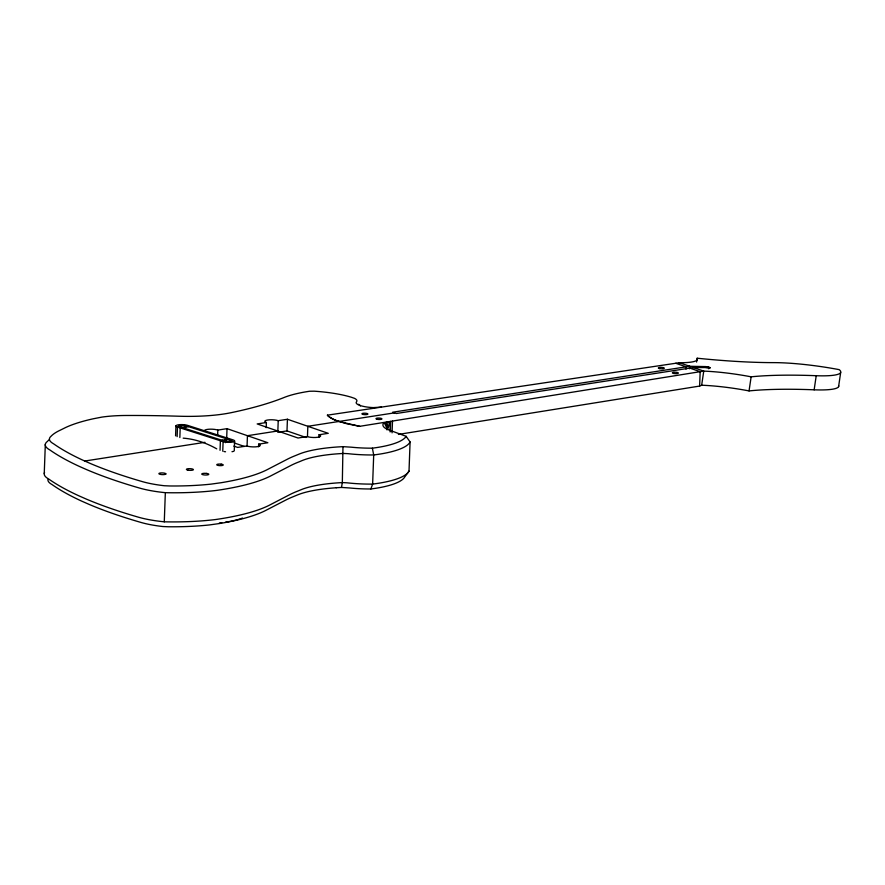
<?xml version="1.0" encoding="UTF-8"?>
<svg xmlns="http://www.w3.org/2000/svg" width="885" height="885" viewBox="0 0 885 885"><rect width="100%" height="100%" fill="white"/><g stroke="black" fill="none" stroke-linecap="round" stroke-linejoin="round"><path stroke-width="1.33" d="M708.686 367.828L708.664 368.591L709.803 367.552L705.666 366.589L689.703 366.279L392.608 412.233L396.303 413.505L693.397 367.552L709.803 367.552M390.484 431.172L390.495 421.382L390.108 431.969M44.25 473.486L45.323 444.347M386.911 429.856A33.364 8.076 2.1 0 1 387.431 429.17L390.672 421.647L383.813 423.008A37.292 9.016 2.1 0 0 387.254 429.325L406.115 436.316L410.087 441.958L409.014 471.097A82.349 19.924 2.1 0 1 372.629 484.095A52.458 12.689 2.1 0 1 346.865 482.801L342.329 482.59A75.502 18.264 2.1 0 0 300.823 489.825L298.278 490.887A168.482 40.765 2.1 0 0 289.804 494.615L270.544 504.594A168.382 40.732 2.1 0 1 215.575 519.539A105.072 25.422 2.1 0 1 164.278 521.818L165.34 492.68A56.22 13.607 2.1 0 1 139.509 488.055A414.844 100.359 2.1 0 1 87.15 469.846L79.827 466.627A414.844 100.359 2.1 0 1 49.803 449.912A48.708 11.782 2.1 0 1 47.104 441.659M175.949 425.84L175.595 435.442A6.549 1.582 2.1 0 0 175.684 435.851M177.133 436.648L177.487 427.046A6.549 1.582 2.1 0 1 178.239 424.833A6.549 1.582 2.1 0 1 187.465 425.331L233.087 439.9A6.549 1.582 2.1 0 1 232.335 442.102A6.549 1.582 2.1 0 1 223.108 441.604L177.487 427.046M179.843 437.511L180.197 427.909L182.188 427.566M185.374 428.417L185.474 425.674L231.096 440.232M217.633 435.265L217.821 430.088L227.025 428.661L267.856 442.732L258.652 444.159A7.511 1.814 2.1 0 1 257.358 446.671A7.511 1.814 2.1 0 1 246.815 445.985L237.623 447.412L233.806 446.095M220.044 450.343L220.398 440.741L222.389 440.398M222.755 451.206L223.108 441.604M225.443 442.677L225.542 439.933M226.648 439.026L227.025 428.661M234.625 441.106L234.271 450.708A6.549 1.582 2.1 0 1 233.905 451.096M247.059 446.062L247.446 435.697L277.658 430.995M258.564 446.748L258.652 444.159M266.197 427.687L266.385 422.51A7.511 1.814 2.1 0 1 267.679 419.999A7.511 1.814 2.1 0 1 278.222 420.685L287.426 419.258L328.258 433.329L319.054 434.756A7.511 1.814 2.1 0 1 317.759 437.267A7.511 1.814 2.1 0 1 307.217 436.582L298.013 438.009L257.181 423.937L266.385 422.51M277.846 431.039L278.222 420.685M306.133 437.511L286.994 430.918L287.426 419.258M307.46 436.659L307.836 426.293L394.456 412.864M318.965 437.345L319.054 434.756M392.066 432.842L392.498 421.061M686.019 369.167L686.107 366.833L675.753 363.259L327.395 415.165A60.523 14.647 2.1 0 0 336.189 420.486L346.599 423.727L359.741 426.316L703.752 371.114A56.74 8.828 8.4 0 1 751.144 376.822A229.657 35.71 8.4 0 1 811.047 375.517L816.224 375.716A55.81 8.684 8.4 0 0 839.179 369.642A69.882 10.863 8.4 0 0 773.722 362.629A186.801 29.05 8.4 0 1 697.17 358.215A52.049 8.098 8.4 0 1 679.348 362.706L675.753 363.259M689.614 368.602L689.703 366.279L679.348 362.706M398.394 434.424L699.626 386.07L700.157 371.678L689.802 368.105M709.792 368.138L704.958 367.308L704.991 366.556M384.234 422.643L387.431 429.17L388.017 422.056M689.349 368.647L689.703 366.279M696.595 362.053L697.17 358.215M699.626 386.07L701.661 385.218L703.752 371.114L693.397 367.552M701.661 385.218A56.74 8.828 8.4 0 1 749.053 390.916L751.144 376.822M749.053 390.916A229.657 35.71 8.4 0 1 808.956 389.621L814.145 389.82L816.224 375.716M838.593 386.612L840.673 372.519M336.223 487.757L341.477 487.436L342.329 482.59L342.971 446.648L337.727 446.958A79.373 19.204 2.1 0 0 298.665 454.282L293.831 456.251A172.155 41.65 2.1 0 0 287.525 459.138L268.221 469.127A164.455 39.792 2.1 0 1 220.83 482.767L211.006 484.128A101.155 24.47 2.1 0 1 169.71 485.965L164.333 485.732A52.315 12.655 2.1 0 1 142.551 481.672A410.894 99.408 2.1 0 1 90.69 463.64L83.444 460.443A411.381 99.518 2.1 0 1 53.653 443.85L52.215 442.965A44.792 10.83 2.1 0 1 50.268 437.024L51.12 436.183A119.497 28.906 2.1 0 1 60.39 430.11L65.645 427.51A156.468 37.856 2.1 0 1 93.268 418.782L101.897 417.101A54.782 13.253 2.1 0 1 125.902 415.485A363.447 87.925 2.1 0 1 178.881 416.227L183.637 416.337A75.048 18.154 2.1 0 0 230.897 412.731A316 76.442 2.1 0 0 284.107 397.487A93.921 22.722 2.1 0 1 309.562 391.247L314.219 391.181A60.921 14.735 2.1 0 1 351.445 397.276L354.62 398.394A20.997 5.078 2.1 0 1 356.743 401.436L356.157 402.498A18.198 4.403 2.1 0 0 373.249 407.609L381.468 407.111M709.593 368.315L709.803 367.673M341.477 487.436L349.785 487.978A48.542 11.737 2.1 0 0 369.709 488.974L370.881 488.962L372.629 484.095L373.702 454.956L372.375 448.175L371.202 448.175A48.542 11.737 2.1 0 1 351.279 447.179L342.971 446.648M709.206 368.47L709.615 367.773M406.115 436.316L405.529 437.212A78.433 18.972 2.1 0 1 376.368 447.622L372.375 448.175M409.014 471.097L404.025 478A78.433 18.972 2.1 0 1 374.875 488.42L370.881 488.962M708.664 368.591L709.228 367.817M704.958 367.308L705.666 366.589M705.633 367.242L706.418 366.667M706.396 367.22L707.192 366.777M707.181 367.242L707.956 366.91M707.934 367.319L708.631 367.076M708.619 367.43L709.571 367.762M182.498 427.665L188.494 426.636M222.069 440.299L228.076 439.27M84.761 461.03L204.966 442.312M277.79 432.334L286.994 430.918M359.741 426.316L338.833 421.47A61.828 14.956 2.1 0 1 327.395 415.165M179.478 426.703L225.089 441.261M234.248 442.954L244.459 446.471M386.125 422.355L387.431 429.17M838.659 385.727A55.81 8.684 8.4 0 1 814.145 389.82M242.501 518.046A68.51 16.572 2.1 0 1 225.343 522.227M221.792 522.736A68.51 16.572 2.1 0 1 219.325 523.046M47.956 479.482A44.792 10.83 2.1 0 0 50.722 483.763L52.16 484.648A411.381 99.518 2.1 0 0 81.94 501.242L89.197 504.428A410.894 99.408 2.1 0 0 141.047 522.46A52.315 12.655 2.1 0 0 162.829 526.531L168.205 526.763A101.155 24.47 2.1 0 0 209.513 524.927L219.336 523.555A164.455 39.792 2.1 0 0 266.717 509.926L286.021 499.937A172.155 41.65 2.1 0 1 292.338 497.049L297.172 495.069A79.373 19.204 2.1 0 1 336.234 487.757M410.087 441.958A82.349 19.924 2.1 0 1 373.702 454.956A52.458 12.689 2.1 0 1 347.938 453.662L343.391 453.452A75.502 18.264 2.1 0 0 301.885 460.676L299.34 461.749A168.482 40.765 2.1 0 0 290.877 465.477L271.606 475.455A168.382 40.732 2.1 0 1 216.648 490.401A105.072 25.422 2.1 0 1 165.34 492.68M47.701 441.062A123.303 29.825 2.1 0 1 49.073 439.878M44.549 472.568A48.708 11.782 2.1 0 0 48.741 479.05A414.844 100.359 2.1 0 0 78.765 495.766L86.077 498.985A414.844 100.359 2.1 0 0 138.436 517.194A56.22 13.607 2.1 0 0 164.278 521.818M358.602 404.301A24.913 6.029 2.1 0 1 360.394 405.916M204.988 431.471A7.511 1.814 2.1 0 1 208.097 429.302A7.511 1.814 2.1 0 1 217.821 430.088M233.131 451.438A6.549 1.582 2.1 0 1 231.981 451.704M225.542 451.77A6.549 1.582 2.1 0 1 224.027 451.527M183.184 438.152A161.778 102.782 80.3 0 1 216.748 448.861M221.217 464.16L220.387 464.083A3.252 0.785 2.1 0 0 216.847 464.548A3.252 0.785 2.1 0 0 218.783 465.543L219.602 465.621A3.252 0.785 2.1 0 0 223.142 465.156A3.252 0.785 2.1 0 0 221.217 464.16M206.581 473.42L205.696 473.331A3.518 0.852 2.1 0 0 201.78 473.94L201.791 474.161A3.518 0.852 2.1 0 0 203.948 474.902L204.844 474.991A3.518 0.852 2.1 0 0 208.76 474.382L208.749 474.161A3.518 0.852 2.1 0 0 206.581 473.42M165.849 473.984L165.838 473.763A3.496 0.841 2.1 0 0 162.353 472.911A3.496 0.841 2.1 0 0 158.913 473.541L158.924 473.763A3.496 0.841 2.1 0 0 162.409 474.614A3.496 0.841 2.1 0 0 165.849 473.984M377.143 419.291A3.009 0.73 2.1 0 0 381.933 418.959A3.009 0.73 2.1 0 0 377.784 418.063A3.009 0.73 2.1 0 0 377.143 419.291M673.562 373.448A3.009 0.73 2.1 0 0 678.353 373.116A3.009 0.73 2.1 0 0 674.193 372.22A3.009 0.73 2.1 0 0 673.562 373.448M363.093 414.445A3.009 0.73 2.1 0 0 367.883 414.125A3.009 0.73 2.1 0 0 363.735 413.218A3.009 0.73 2.1 0 0 363.093 414.445M659.513 368.602A3.009 0.73 2.1 0 0 664.292 368.271A3.009 0.73 2.1 0 0 660.144 367.375A3.009 0.73 2.1 0 0 659.513 368.602M187.786 470.112A3.518 0.852 2.1 0 0 193.395 469.725A3.518 0.852 2.1 0 0 188.538 468.674A3.518 0.852 2.1 0 0 187.786 470.112M225.852 441.46A3.938 0.951 2.1 0 0 232.025 440.962A3.938 0.951 2.1 0 0 226.405 439.834A3.938 0.951 2.1 0 0 225.852 441.46M180.241 426.902A3.938 0.951 2.1 0 0 186.403 426.404A3.938 0.951 2.1 0 0 180.783 425.265A3.938 0.951 2.1 0 0 180.241 426.902"/></g></svg>
